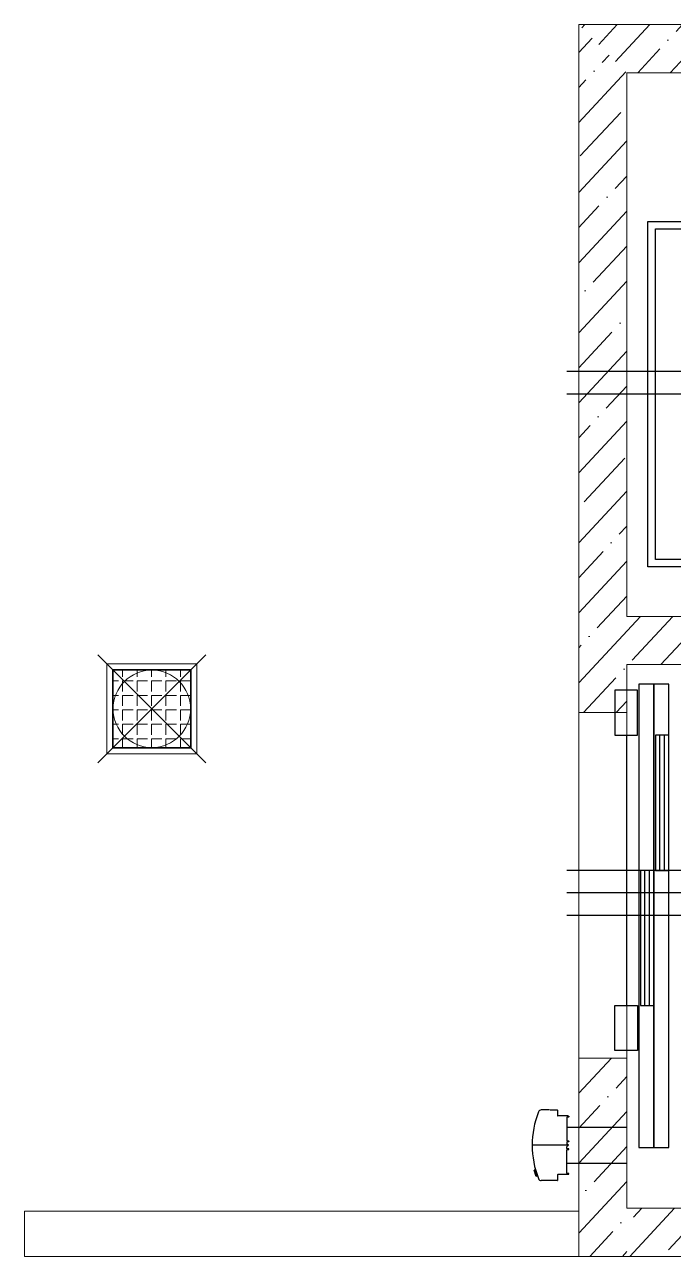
# Model space of a CAD drawing. Header units: millimetres. Extents: x -798 to 124478, y -405 to 121556.
# Drawn here: x 21733 to 23893, y 88579 to 92679 of the extents above; entities that cross this region are included whole.
import ezdxf

# ---------------------------------------------------------------- set-up
doc = ezdxf.new("R2010")
doc.units = ezdxf.units.MM
doc.layers.add('1', color=7, linetype='Continuous')
doc.layers.add('kone', color=2, linetype='Continuous')
for name, color, linetype, lineweight in [('A-Hatch', 253, 'Continuous', 9), ('A-WALL-BRCK', 5, 'Continuous', 9), ('concreet', 5, 'Continuous', 15), ('TC-EQUIPMENT', 251, 'Continuous', 0)]:
    doc.layers.add(name, color=color, linetype=linetype, lineweight=lineweight)

# ---------------------------------------------------------------- blocks, each defined once
blk = doc.blocks.new('ggggh')
at = {"layer": '1'}
for p, q in [((1440683.4, -1978920.9), (1440683.4, -1977770.9)), ((1440683.4, -1977770.9), (1442808.4, -1977770.9)), ((1440708.4, -1978895.9), (1440708.4, -1977795.9)), ((1440708.4, -1977795.9), (1442808.4, -1977795.9)), ((1443313.4, -1978270.9), (1440413.4, -1978270.9)), ((1443313.4, -1978345.9), (1440413.4, -1978345.9)), ((1440453.4, -1978420.9), (1440453.4, -1978420.9)), ((1442808.4, -1978895.9), (1440708.4, -1978895.9)), ((1442808.4, -1978920.9), (1440683.4, -1978920.9)), ((1440703.4, -1979310.9), (1440653.4, -1979310.9)), ((1440653.4, -1979310.9), (1440653.4, -1980853.9)), ((1440703.4, -1980853.9), (1440703.4, -1979310.9)), ((1440753.4, -1979310.9), (1440703.4, -1979310.9)), ((1440703.4, -1979310.9), (1440703.4, -1980853.9)), ((1440753.4, -1980853.9), (1440753.4, -1979310.9)), ((1440648.4, -1979330.9), (1440573.4, -1979330.9)), ((1440573.4, -1979330.9), (1440573.4, -1979480.9)), ((1440648.4, -1979480.9), (1440648.4, -1979330.9)), ((1440573.4, -1979480.9), (1440648.4, -1979480.9)), ((1440613.4, -1980380.9), (1440613.4, -1979480.9)), ((1440753.4, -1979480.9), (1440708.4, -1979480.9)), ((1440708.4, -1979480.9), (1440708.4, -1979930.9)), ((1440723.4, -1979930.9), (1440723.4, -1979480.9)), ((1440738.4, -1979930.9), (1440738.4, -1979480.9)), ((1440753.4, -1979930.9), (1440753.4, -1979480.9)), ((1440918.4, -1979930.9), (1440413.4, -1979930.9)), ((1440703.4, -1979930.9), (1440658.4, -1979930.9)), ((1440658.4, -1979930.9), (1440658.4, -1980380.9)), ((1440673.4, -1980380.9), (1440673.4, -1979930.9)), ((1440688.4, -1980380.9), (1440688.4, -1979930.9)), ((1440703.4, -1980380.9), (1440703.4, -1979930.9)), ((1440708.4, -1979930.9), (1440753.4, -1979930.9)), ((1443523.4, -1980005.9), (1440413.4, -1980005.9)), ((1443523.4, -1980080.9), (1440413.4, -1980080.9)), ((1440573.4, -1980530.9), (1440573.4, -1980380.9)), ((1440573.4, -1980380.9), (1440648.4, -1980380.9)), ((1440648.4, -1980380.9), (1440648.4, -1980530.9)), ((1440658.4, -1980380.9), (1440703.4, -1980380.9)), ((1440648.4, -1980530.9), (1440573.4, -1980530.9)), ((1440413.4, -1980785.9), (1440613.4, -1980785.9)), ((1440653.4, -1980853.9), (1440703.4, -1980853.9)), ((1440703.4, -1980853.9), (1440753.4, -1980853.9)), ((1440413.4, -1980905.9), (1440613.4, -1980905.9)), ((1440613.4, -1980905.9), (1440613.4, -1980905.9))]:
    blk.add_line(p, q, dxfattribs=at)
at = {"layer": '1', "ltscale": 0.25}
for p, q in [((1440355.7, -1980728.4), (1440328.7, -1980728.4)), ((1440357.8, -1980728.4), (1440381.5, -1980728.4)), ((1440382, -1980728.9), (1440382, -1980746.4)), ((1440418.4, -1980748.4), (1440384, -1980748.4)), ((1440413.4, -1980753.1), (1440413.4, -1980830.6)), ((1440419.4, -1980752.1), (1440414.4, -1980752.1)), ((1440418.4, -1980748.4), (1440418.4, -1980748.9)), ((1440418.9, -1980749.4), (1440420.4, -1980749.4)), ((1440420.4, -1980749.4), (1440420.4, -1980751.1)), ((1440413.4, -1980835.3), (1440413.4, -1980841.2)), ((1440414.4, -1980831.6), (1440419.4, -1980831.6)), ((1440419.4, -1980834.3), (1440414.4, -1980834.3)), ((1440420.4, -1980832.6), (1440420.4, -1980833.3)), ((1440420.4, -1980845.9), (1440299.3, -1980845.9)), ((1440413.4, -1980856.5), (1440413.4, -1980850.6)), ((1440413.4, -1980938.7), (1440413.4, -1980861.2)), ((1440419.4, -1980857.5), (1440414.4, -1980857.5)), ((1440414.4, -1980860.2), (1440419.4, -1980860.2)), ((1440420.4, -1980859.2), (1440420.4, -1980858.5)), ((1440309.2, -1980927.6), (1440304.7, -1980929.2)), ((1440311.5, -1980950.2), (1440304.7, -1980929.2)), ((1440306.8, -1980935.9), (1440306.8, -1980935.9)), ((1440315, -1980948.9), (1440308.2, -1980927.9)), ((1440316, -1980948.5), (1440309.2, -1980927.6)), ((1440316, -1980948.5), (1440311.5, -1980950.2)), ((1440356.8, -1980963.4), (1440328.7, -1980963.4)), ((1440381.5, -1980963.4), (1440357.7, -1980963.4)), ((1440382, -1980945.4), (1440382, -1980962.9)), ((1440418.4, -1980943.4), (1440384, -1980943.4)), ((1440419.4, -1980939.7), (1440414.4, -1980939.7)), ((1440418.4, -1980943.4), (1440418.4, -1980942.9)), ((1440418.9, -1980942.4), (1440420.4, -1980942.4)), ((1440420.4, -1980942.4), (1440420.4, -1980940.7))]:
    blk.add_line(p, q, dxfattribs=at)
for centre, radius, start, end in [((1440598.1, -1980845.9), 300, 158.2418, 201.7582), ((1440328.7, -1980738.4), 10, 90, 158.2418), ((1440357.8, -1980728.7), 0.3, 90, 137.396), ((1440381.5, -1980728.9), 0.5, 0, 90), ((1440384, -1980746.4), 2, 180, 270), ((1440414.4, -1980753.1), 1, 90, 180), ((1440418.9, -1980748.9), 0.5, 180, 270), ((1440419.4, -1980751.1), 1, 270, 0), ((1440414.4, -1980830.6), 1, 180, 270), ((1440414.4, -1980835.3), 1, 90, 180), ((1440414.4, -1980841.2), 1, 180, 268.6589), ((1440414.3, -1980845.9), 3.7, 0, 88.6589), ((1440419.4, -1980832.6), 1, 0, 90), ((1440419.4, -1980833.3), 1, 270, 0), ((1440414.4, -1980850.6), 1, 91.3411, 180), ((1440414.4, -1980856.5), 1, 180, 270), ((1440414.4, -1980861.2), 1, 90, 180), ((1440414.3, -1980845.9), 3.7, 271.3411, 0), ((1440419.4, -1980858.5), 1, 0, 90), ((1440419.4, -1980859.2), 1, 270, 0), ((1440328.7, -1980953.4), 10, 201.7582, 270), ((1440381.5, -1980962.9), 0.5, 270, 0), ((1440384, -1980945.4), 2, 90, 180), ((1440414.4, -1980938.7), 1, 180, 270), ((1440418.9, -1980942.9), 0.5, 90, 180), ((1440419.4, -1980940.7), 1, 0, 90)]:
    blk.add_arc(centre, radius, start, end, dxfattribs=at)

msp = doc.modelspace()

# ---------------------------------------------------------------- hatches: boundary and pattern name
at = {"layer": 'A-Hatch'}
h = msp.add_hatch(dxfattribs=at)
h.set_pattern_fill('ANSI35', color=256, scale=25, angle=-177.9339, style=0)
h.set_pattern_definition([(227.066067, (-83244.41, -578708.18), (116.227165, -108.13329), []), (227.066067, (-83356.59, -578712.23), (116.227165, -108.13329), [198.4375, -39.6875, 0, -39.6875])])
h.paths.add_polyline_path([(26467.5, 92678.6), (26467.5, 92358.6), (26307.6, 92358.6), (26307.5, 92518.5), (23737.5, 92518.6), (23577.5, 92678.6)])
h = msp.add_hatch(dxfattribs=at)
h.set_pattern_fill('ANSI35', color=256, scale=25, angle=-177.9339, style=0)
h.set_pattern_definition([(227.066067, (-83244.41, -580178.18), (116.227165, -108.13329), []), (227.066067, (-83356.59, -580182.23), (116.227165, -108.13329), [198.4375, -39.6875, 0, -39.6875])])
h.paths.add_polyline_path([(26467.5, 91208.6), (26467.5, 90548.6), (23737.5, 90548.6), (23737.5, 90388.6), (23577.5, 90388.6), (23577.5, 92678.6), (23737.5, 92518.6), (23737.5, 90708.6), (26307.5, 90708.6), (26307.5, 91208.3)])
h = msp.add_hatch(dxfattribs=at)
h.set_pattern_fill('ANSI35', color=256, scale=25, angle=-177.9339, style=0)
h.set_pattern_definition([(227.066067, (-83064.41, -580678.18), (116.227165, -108.13329), []), (227.066067, (-83176.59, -580682.23), (116.227165, -108.13329), [198.4375, -39.6875, 0, -39.6875])])
h.paths.add_polyline_path([(26647.5, 90708.6), (26647.5, 88578.6), (23737.5, 88578.6), (23737.5, 88738.6), (26487.5, 88738.6), (26487.5, 90708.3)])
h = msp.add_hatch(dxfattribs=at)
h.set_pattern_fill('ANSI35', color=256, scale=25, angle=-177.9339, style=0)
h.set_pattern_definition([(227.066067, (-85974.41, -582148.18), (116.227165, -108.13329), []), (227.066067, (-86086.59, -582152.23), (116.227165, -108.13329), [198.4375, -39.6875, 0, -39.6875])])
h.paths.add_polyline_path([(23737.5, 89238.6), (23737.5, 88578.6), (23577.6, 88578.6), (23577.5, 89238.3)])

# ---------------------------------------------------------------- linework, layer by layer
at = {"layer": 'A-WALL-BRCK'}
for p, q in [((23577.6, 88728.5), (21732.6, 88728.5)), ((21732.6, 88728.5), (21732.6, 88578.5)), ((23577.6, 88578.5), (21732.6, 88578.5))]:
    msp.add_line(p, q, dxfattribs=at)
at = {"layer": 'concreet'}
for p, q in [((23577.5, 90388.6), (23577.5, 92678.6)), ((23737.5, 90708.6), (23737.5, 92518.6)), ((23737.5, 90708.6), (26307.5, 90708.6)), ((23577.5, 90388.6), (23577.5, 90548.6)), ((23737.5, 90548.6), (26487.5, 90548.6)), ((23737.5, 90388.6), (23737.5, 90548.6)), ((23577.5, 90388.6), (23737.5, 90388.6)), ((23577.5, 88578.6), (23577.5, 89238.6)), ((23577.5, 89238.6), (23737.5, 89238.6)), ((23737.5, 88738.6), (23737.5, 89238.6)), ((26487.5, 88738.6), (23737.5, 88738.6)), ((26647.5, 88578.6), (23577.5, 88578.6))]:
    msp.add_line(p, q, dxfattribs=at)
for points in [[(23577.5, 90548.6), (23577.5, 92678.6), (26467.5, 92678.6), (26467.5, 92358.6)], [(26307.5, 91208.6), (26307.5, 90708.6), (23737.5, 90708.6), (23737.5, 92518.6), (26307.5, 92518.6), (26307.5, 92358.6)]]:
    msp.add_lwpolyline(points, dxfattribs=at)
at = {"layer": 'concreet', "lineweight": 20, "ltscale": 0.25}
msp.add_lwpolyline([(23577.5, 89238.6), (23737.5, 89238.6), (23737.5, 90388.6), (23577.5, 90388.6), (23577.5, 89238.6)], dxfattribs=at)
at = {"layer": 'TC-EQUIPMENT'}
for p, q in [((21976.2, 90221.1), (22336.2, 90581.1)), ((21976.2, 90581.1), (22336.2, 90221.1)), ((22006.2, 90551.1), (22006.2, 90251.1)), ((22306.2, 90551.1), (22006.2, 90551.1)), ((22025.2, 90532.1), (22025.2, 90270.1)), ((22287.2, 90532.1), (22025.2, 90532.1)), ((22287.2, 90532.1), (22287.2, 90270.1)), ((22306.2, 90251.1), (22306.2, 90551.1)), ((22027.2, 90272.1), (22027.2, 90530.1)), ((22027.2, 90530.1), (22285.2, 90530.1)), ((22027.2, 90494), (22045.4, 90494)), ((22058.6, 90530.1), (22058.6, 90507.1)), ((22058.6, 90459), (22058.6, 90494)), ((22093.6, 90494), (22058.6, 90494)), ((22106.7, 90530.1), (22106.7, 90507.1)), ((22106.7, 90459), (22106.7, 90494)), ((22141.7, 90494), (22106.7, 90494)), ((22154.8, 90530.1), (22154.8, 90507.1)), ((22154.8, 90459), (22154.8, 90494)), ((22189.8, 90494), (22154.8, 90494)), ((22202.9, 90530.1), (22202.9, 90507.1)), ((22202.9, 90459), (22202.9, 90494)), ((22237.9, 90494), (22202.9, 90494)), ((22251.1, 90530.1), (22251.1, 90507.1)), ((22251.1, 90459), (22251.1, 90494)), ((22285.2, 90494), (22251.1, 90494)), ((22285.2, 90272.1), (22285.2, 90530.1)), ((22027.2, 90445.9), (22045.4, 90445.9)), ((22058.6, 90410.9), (22058.6, 90445.9)), ((22093.6, 90445.9), (22058.6, 90445.9)), ((22106.7, 90410.9), (22106.7, 90445.9)), ((22141.7, 90445.9), (22106.7, 90445.9)), ((22154.8, 90410.9), (22154.8, 90445.9)), ((22189.8, 90445.9), (22154.8, 90445.9)), ((22202.9, 90410.9), (22202.9, 90445.9)), ((22237.9, 90445.9), (22202.9, 90445.9)), ((22251.1, 90410.9), (22251.1, 90445.9)), ((22285.2, 90445.9), (22251.1, 90445.9)), ((22027.2, 90397.7), (22045.4, 90397.7)), ((22058.6, 90362.7), (22058.6, 90397.7)), ((22093.6, 90397.7), (22058.6, 90397.7)), ((22106.7, 90362.7), (22106.7, 90397.7)), ((22141.7, 90397.7), (22106.7, 90397.7)), ((22154.8, 90362.7), (22154.8, 90397.7)), ((22189.8, 90397.7), (22154.8, 90397.7)), ((22202.9, 90362.7), (22202.9, 90397.7)), ((22237.9, 90397.7), (22202.9, 90397.7)), ((22251.1, 90362.7), (22251.1, 90397.7)), ((22285.2, 90397.7), (22251.1, 90397.7)), ((22027.2, 90349.6), (22045.4, 90349.6)), ((22058.6, 90314.6), (22058.6, 90349.6)), ((22093.6, 90349.6), (22058.6, 90349.6)), ((22106.7, 90314.6), (22106.7, 90349.6)), ((22141.7, 90349.6), (22106.7, 90349.6)), ((22154.8, 90314.6), (22154.8, 90349.6)), ((22189.8, 90349.6), (22154.8, 90349.6)), ((22202.9, 90314.6), (22202.9, 90349.6)), ((22237.9, 90349.6), (22202.9, 90349.6)), ((22251.1, 90314.6), (22251.1, 90349.6)), ((22285.2, 90349.6), (22251.1, 90349.6)), ((22027.2, 90301.5), (22045.4, 90301.5)), ((22058.6, 90272.1), (22058.6, 90301.5)), ((22093.6, 90301.5), (22058.6, 90301.5)), ((22106.7, 90272.1), (22106.7, 90301.5)), ((22141.7, 90301.5), (22106.7, 90301.5)), ((22154.8, 90272.1), (22154.8, 90301.5)), ((22189.8, 90301.5), (22154.8, 90301.5)), ((22202.9, 90272.1), (22202.9, 90301.5)), ((22237.9, 90301.5), (22202.9, 90301.5)), ((22251.1, 90272.1), (22251.1, 90301.5)), ((22285.2, 90301.5), (22251.1, 90301.5)), ((22006.2, 90251.1), (22306.2, 90251.1)), ((22025.2, 90270.1), (22287.2, 90270.1)), ((22285.2, 90272.1), (22027.2, 90272.1))]:
    msp.add_line(p, q, dxfattribs=at)
msp.add_circle((22156.2, 90401.1), 129, dxfattribs=at)

# ---------------------------------------------------------------- block references
at = {"layer": 'kone'}
msp.add_blockref('ggggh', (-1416875.8, 2069794.4), dxfattribs=at)

doc.saveas('drawing.dxf')
